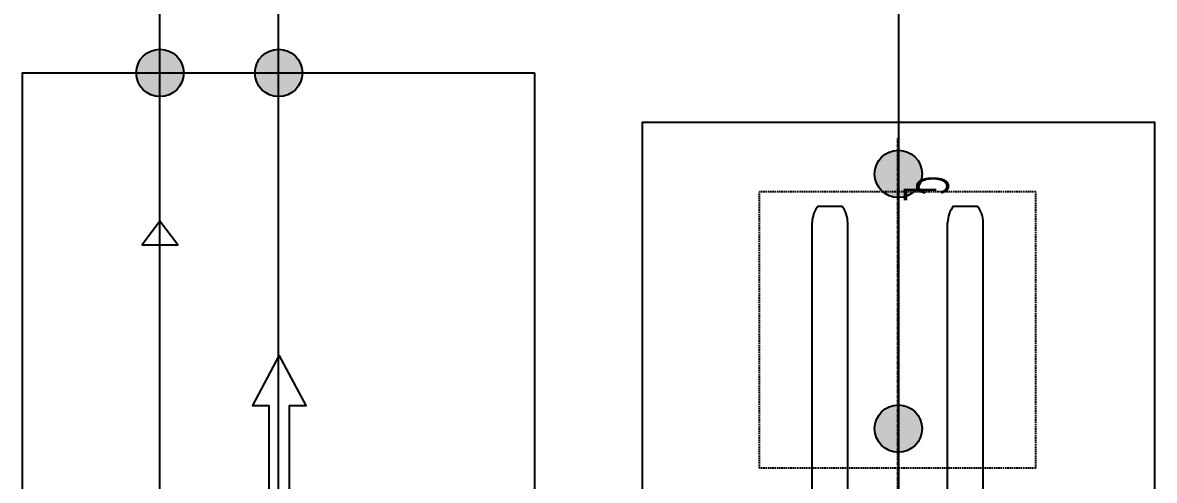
# Model space of a CAD drawing. Header units: millimetres. Extents: x -18594 to 273470, y -238787 to 48452.
# Drawn here: x 134896 to 139666, y -73113 to -71183 of the extents above; entities that cross this region are included whole.
import ezdxf

# ---------------------------------------------------------------- set-up
doc = ezdxf.new("R2010")
doc.units = ezdxf.units.MM
doc.linetypes.add('Xref AGV layout$0$CENTERX2', pattern=[20.32, 12.7, -2.54, 2.54, -2.54])
doc.linetypes.add('Xref AGV layout$0$HIDDEN', pattern=[9.525, 6.35, -3.175])
for name, color, linetype, lineweight in [('AM_BOR', 4, 'Continuous', 25), ('Xref AGV layout$0$AM_BOR', 4, 'Continuous', 25), ('Xref AGV layout$0$Cont 3.5', 40, 'Continuous', 25)]:
    doc.layers.add(name, color=color, linetype=linetype, lineweight=lineweight)
doc.layers.add('Xref AGV layout$0$ANNOTATION', color=5, linetype='Continuous')
doc.layers.add('Xref AGV layout$0$Ndc8_F_Fast', color=5, linetype='Continuous', true_color=0x0000ff)
doc.layers.add('Xref AGV layout$0$Ndc8_Point', color=7, linetype='Continuous', true_color=0x000080)
doc.styles.add('Xref AGV layout$0$SLDTEXTSTYLE0', font='TXT', dxfattribs={"width": 0.605})

# ---------------------------------------------------------------- blocks, each defined once
blk = doc.blocks.new('Xref AGV layout$0$SW_SYMBOL_MOD_CL')
at = {"layer": 'Xref AGV layout$0$ANNOTATION', "color": 0, "char_height": 42666, "attachment_point": 5, "style": 'Xref AGV layout$0$SLDTEXTSTYLE0'}
for s, insert in [('C', (22000, 33000)), ('L', (33000, 16500))]:
    blk.add_mtext(s, dxfattribs=dict(at, insert=insert))
blk = doc.blocks.new('Xref AGV layout$0$A$C343F789C')
at = {"linetype": 'Xref AGV layout$0$HIDDEN'}
for p, q in [((1392.2, 1728.4), (227.2, 1728.4)), ((227.2, 1728.4), (227.2, 563.4)), ((1392.2, 1728.4), (1392.2, 563.4)), ((1392.2, 563.4), (227.2, 563.4))]:
    blk.add_line(p, q, dxfattribs=at)
at = {"color": 7, "linetype": 'Continuous', "lineweight": 25}
for p, q in [((287.2, 1381.4), (287.2, 1481.4)), ((2697.2, 1506.4), (357.2, 1506.4)), ((2697.2, 1356.4), (357.2, 1356.4)), ((287.2, 810.4), (287.2, 910.4)), ((2697.2, 935.4), (357.2, 935.4)), ((2697.2, 785.4), (357.2, 785.4))]:
    blk.add_line(p, q, dxfattribs=at)
at = {"color": 5, "linetype": 'Xref AGV layout$0$CENTERX2'}
blk.add_line((3879.2, 1145.9), (0, 1145.9), dxfattribs=at)
at = {"color": 7, "linetype": 'Continuous', "lineweight": 25}
for centre, start, end in [((357.2, 1395.9), 90, 129.3076), ((357.2, 1466.9), 230.6924, 270), ((357.2, 824.9), 90, 129.3076), ((357.2, 895.9), 230.6924, 270)]:
    blk.add_arc(centre, 110.5, start, end, dxfattribs=at)
at = {"xscale": 0.003222669349429913, "yscale": 0.003222669349429913, "zscale": 0.003222669349429913}
blk.add_blockref('Xref AGV layout$0$SW_SYMBOL_MOD_CL', (128.9, 1186.3), dxfattribs=at)
blk = doc.blocks.new('Xref AGV layout$0$ARROW')
at = {"layer": 'Xref AGV layout$0$Cont 3.5'}
blk.add_lwpolyline([(0, 0), (24, 13), (24, 5), (100, 5), (100, 0), (100, -5), (24, -5), (24, -13)], close=True, dxfattribs=at)
blk = doc.blocks.new('Xref AGV layout$0$Double AGV')
blk.add_lwpolyline([(31012.9, -233312), (37805.7, -233312), (37805.7, -235469.6), (31012.9, -235469.6)], close=True)
at = {"rotation": 180}
blk.add_blockref('Xref AGV layout$0$A$C343F789C', (37738.3, -233241.9), dxfattribs=at)
at = {"layer": 'Xref AGV layout$0$AM_BOR', "xscale": -8.887187737214845, "yscale": 8.713014800014207, "zscale": 8.887187737214845, "rotation": 180}
blk.add_blockref('Xref AGV layout$0$ARROW', (32202.8, -234387.8), dxfattribs=at)
blk = doc.blocks.new('Xref AGV layout')
at = {"layer": 'Xref AGV layout$0$Ndc8_Point'}
h = blk.add_hatch(color=256, dxfattribs=at)
edge = h.paths.add_edge_path(flags=0)
edge.add_arc((135475, -71395), 100, 0, 360)
h = blk.add_hatch(color=256, dxfattribs=at)
edge = h.paths.add_edge_path(flags=0)
edge.add_arc((135975, -71395), 100, 0, 360)
h = blk.add_hatch(color=256, dxfattribs=at)
edge = h.paths.add_edge_path(flags=0)
edge.add_arc((138587, -71821), 100, 0, 360)
h = blk.add_hatch(color=256, dxfattribs=at)
edge = h.paths.add_edge_path(flags=0)
edge.add_arc((138587, -72895), 100, 0, 360)
at = {"layer": 'Xref AGV layout$0$Ndc8_F_Fast'}
for points in [[(135975, -71395), (135975, -68395)], [(138587, -68821), (138587, -71821)], [(135475, -71395), (135475, -68895)], [(135475, -73895), (135475, -71395)], [(135975, -78978), (135975, -71395)], [(138587, -71821), (138587, -74821)], [(135475, -72020), (135400, -72120), (135550, -72120), (135475, -72020)], [(138587, -72895), (138587, -74821)]]:
    blk.add_lwpolyline(points, dxfattribs=at)
at = {"layer": 'Xref AGV layout$0$Ndc8_Point'}
for centre in [(135475, -71395), (135975, -71395), (138587, -71821), (138587, -72895)]:
    blk.add_circle(centre, 100, dxfattribs=at)
for p, rotation in [((370365.8, -40382.1), 270), ((-95803.8, -109407.9), 89.99999999999999)]:
    blk.add_blockref('Xref AGV layout$0$Double AGV', p, dxfattribs=dict(rotation=rotation))

msp = doc.modelspace()

# ---------------------------------------------------------------- block references
at = {"layer": 'AM_BOR'}
msp.add_blockref('Xref AGV layout', (0, 0), dxfattribs=at)

doc.saveas('drawing.dxf')
